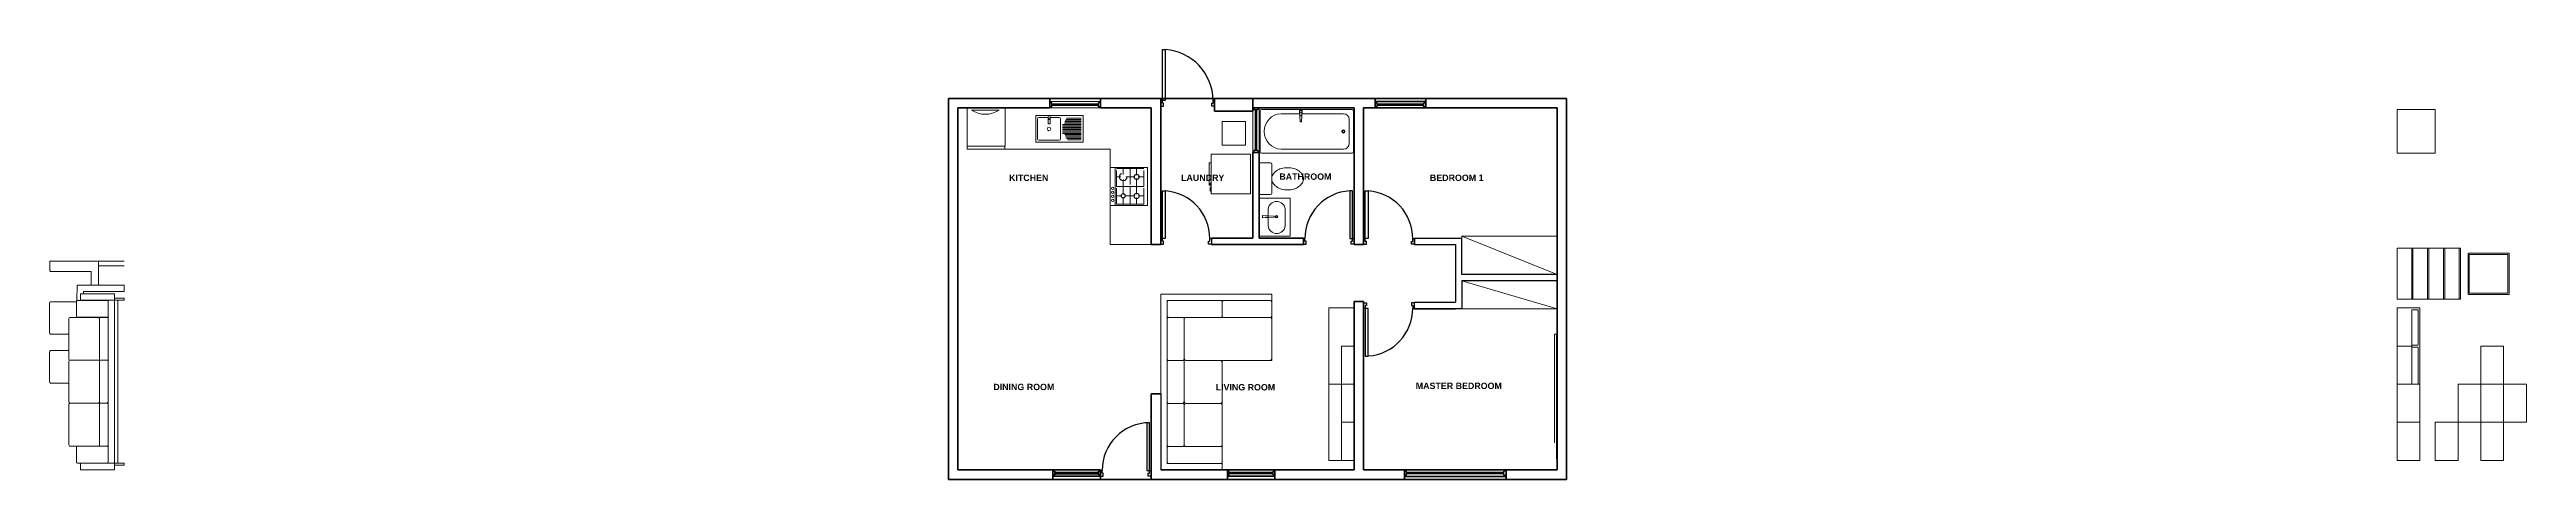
# Model space of a CAD drawing. Header units: millimetres. Extents: x -13.6 to 25.5, y 9.3 to 16.
import ezdxf

# ---------------------------------------------------------------- set-up
doc = ezdxf.new("R2010")
doc.units = ezdxf.units.MM
doc.linetypes.add('HIDDEN', pattern=[0.375, 0.25, -0.125])
for name, color, linetype, lineweight in [('A-DOOR-FULL', 4, 'Continuous', 25), ('A-FLOR-LEVL', 7, 'Continuous', 35), ('A-FURN', 8, 'Continuous', 18), ('A-GLAZ-FULL', 4, 'Continuous', 25), ('A-SECT-MCUT', 7, 'Continuous', 35), ('A-WALL-FULL', 7, 'Continuous', 35), ('A-WALL-FULL-EXTR', 7, 'Continuous', 35), ('A-WALL-FULL-INTR', 7, 'Continuous', 35)]:
    doc.layers.add(name, color=color, linetype=linetype, lineweight=lineweight)
doc.layers.add("costruzione sez cc'", color=161, linetype='Continuous')
doc.layers.add('TEXT', color=3, linetype='Continuous')
doc.styles.add('ARIAL-BOLD', font='')
doc.styles.get('ARIAL-BOLD').set_extended_font_data('Arial', bold=True)

# ---------------------------------------------------------------- blocks, each defined once
blk = doc.blocks.new('Lavabo')
at = {"layer": 'A-FURN'}
for p, q in [((1.964, 15.012), (1.964, 14.592)), ((1.964, 15.012), (2.714, 15.012)), ((1.993, 14.96), (1.993, 14.64)), ((2.159, 14.98), (2.013, 14.98)), ((2.159, 14.995), (2.167, 14.947)), ((2.167, 14.947), (2.182, 14.947)), ((2.182, 14.947), (2.19, 14.995)), ((2.333, 14.98), (2.19, 14.98)), ((2.353, 14.96), (2.353, 14.64)), ((2.68, 14.869), (2.384, 14.869)), ((2.68, 14.849), (2.384, 14.849)), ((2.68, 14.889), (2.417, 14.889)), ((2.68, 14.909), (2.423, 14.909)), ((2.68, 14.929), (2.43, 14.929)), ((2.68, 14.949), (2.44, 14.949)), ((2.68, 14.969), (2.451, 14.969)), ((2.714, 15.012), (2.714, 14.592)), ((1.964, 14.592), (2.714, 14.592)), ((2.333, 14.62), (2.013, 14.62)), ((2.68, 14.829), (2.384, 14.829)), ((2.68, 14.809), (2.384, 14.809)), ((2.68, 14.789), (2.384, 14.789)), ((2.68, 14.769), (2.384, 14.769)), ((2.68, 14.749), (2.384, 14.749)), ((2.68, 14.729), (2.384, 14.729)), ((2.68, 14.709), (2.423, 14.709)), ((2.68, 14.689), (2.431, 14.689)), ((2.68, 14.669), (2.441, 14.669)), ((2.68, 14.649), (2.452, 14.649)), ((2.68, 14.629), (2.466, 14.629))]:
    blk.add_line(p, q, dxfattribs=at)
blk.add_lwpolyline([(2.19, 14.882), (2.19, 14.995, 1), (2.159, 14.995), (2.159, 14.882)], format="xyb", close=True, dxfattribs=at)
blk.add_circle((2.173, 14.8), 0.0284, dxfattribs=at)
for centre, start, end in [((2.013, 14.96), 90, 180), ((2.333, 14.96), 0, 90), ((2.013, 14.64), 180, 270), ((2.333, 14.64), 270, 0)]:
    blk.add_arc(centre, 0.02, start, end, dxfattribs=at)
blk = doc.blocks.new('Fornello')
at = {"layer": 'A-FURN', "linetype": 'HIDDEN'}
for p, q in [((3.344, 14.083), (3.344, 14.174)), ((3.556, 14.07), (3.556, 14.174)), ((3.237, 14.044), (3.305, 14.044)), ((3.452, 13.894), (3.237, 13.894)), ((3.237, 13.744), (3.32, 13.744)), ((3.344, 13.614), (3.344, 13.722)), ((3.366, 13.744), (3.452, 13.744)), ((3.384, 14.044), (3.452, 14.044)), ((3.555, 13.614), (3.555, 13.714))]:
    blk.add_line(p, q, dxfattribs=at)
at = {"layer": 'A-FURN'}
for p, q in [((3.452, 14.044), (3.529, 14.044)), ((3.452, 14.044), (3.452, 14.044)), ((3.452, 13.894), (3.667, 13.894)), ((3.452, 13.744), (3.525, 13.744)), ((3.556, 13.772), (3.556, 14.019)), ((3.582, 14.044), (3.667, 14.044)), ((3.584, 13.744), (3.667, 13.744))]:
    blk.add_line(p, q, dxfattribs=at)
blk.add_lwpolyline([(3.217, 14.194), (3.217, 13.594), (3.136, 13.594), (3.136, 14.194)], close=True, dxfattribs=at)
blk.add_lwpolyline([(3.217, 13.594), (3.217, 14.194), (3.727, 14.194), (3.727, 13.594), (3.217, 13.594)], dxfattribs=at)
at = {"layer": 'A-FURN', "linetype": 'HIDDEN'}
blk.add_lwpolyline([(3.452, 13.894), (3.452, 13.614), (3.237, 13.614), (3.237, 13.894), (3.237, 14.174), (3.452, 14.174)], close=True, dxfattribs=at)
for points in [[(3.452, 13.874), (3.452, 13.614), (3.667, 13.614), (3.667, 13.894), (3.667, 14.174), (3.452, 14.174), (3.452, 13.871)], [(3.344, 13.768), (3.344, 13.894), (3.344, 14.005)]]:
    blk.add_lwpolyline(points, dxfattribs=at)
for centre, radius in [((3.344, 14.044), 0.0594), ((3.556, 14.044), 0.0394), ((3.344, 13.746), 0.0325), ((3.555, 13.743), 0.041)]:
    blk.add_circle(centre, radius, dxfattribs=at)
at = {"layer": 'A-FURN'}
for centre in [(3.178, 13.863), (3.178, 13.801), (3.178, 13.737), (3.178, 13.674)]:
    blk.add_circle(centre, 0.0194, dxfattribs=at)
blk = doc.blocks.new('Frigorifero')
at = {"layer": 'A-FURN', "linetype": 'HIDDEN'}
blk.add_line((1.443, 15.129), (0.933, 15.129), dxfattribs=at)
at = {"layer": 'A-FURN'}
for points in [[(0.88, 15.129), (1.48, 15.129), (1.48, 14.53), (0.881, 14.53), (0.881, 15.129)], [(0.881, 14.48), (0.881, 14.53), (1.479, 14.53), (1.479, 14.48), (0.882, 14.48)]]:
    blk.add_lwpolyline(points, dxfattribs=at)
blk.add_lwpolyline([(0.953, 15.095, 0.298508), (1.388, 15.095)], format="xyb", close=True, dxfattribs=at)
blk = doc.blocks.new('Lavatrice')
at = {"layer": 'A-FURN'}
for p, q in [((4.698, 13.914), (4.698, 14.264)), ((4.698, 14.264), (4.729, 14.264)), ((4.729, 14.264), (4.729, 14.4)), ((4.729, 14.4), (5.354, 14.4)), ((4.729, 14.264), (4.729, 13.91)), ((5.354, 14.4), (5.354, 13.775)), ((4.729, 13.914), (4.698, 13.914)), ((4.713, 13.945), (4.713, 13.914)), ((4.729, 13.945), (4.713, 13.945)), ((4.713, 13.818), (4.713, 13.883)), ((4.729, 13.883), (4.713, 13.883)), ((4.729, 13.818), (4.713, 13.818)), ((4.729, 13.775), (4.729, 13.91)), ((5.354, 13.775), (4.729, 13.775))]:
    blk.add_line(p, q, dxfattribs=at)
blk = doc.blocks.new('Mobile lavanderia')
at = {"layer": 'A-FURN'}
blk.add_lwpolyline([(4.946, 13.579), (5.316, 13.579), (5.316, 13.209), (4.946, 13.209), (4.946, 13.579)], dxfattribs=at)
blk = doc.blocks.new('Lavandino')
at = {"layer": 'A-FURN'}
for points in [[(5.486, 13.109), (5.486, 13.709), (5.976, 13.709), (5.976, 13.109), (5.486, 13.109)], [(5.542, 13.437), (5.63, 13.427), (5.63, 13.407), (5.542, 13.397), (5.542, 13.437)]]:
    blk.add_lwpolyline(points, dxfattribs=at)
blk.add_lwpolyline([(5.724, 13.427), (5.724, 13.407), (5.542, 13.397), (5.542, 13.437)], close=True, dxfattribs=at)
blk.add_lwpolyline([(5.629, 13.402), (5.629, 13.276, 0.916705), (5.899, 13.276), (5.9, 13.534, 0.911638), (5.629, 13.534), (5.629, 13.432)], format="xyb", dxfattribs=at)
for radius in [0.0203, 0.0133]:
    blk.add_circle((5.762, 13.418), radius, dxfattribs=at)
blk = doc.blocks.new('INOD')
for p, q in [((0.23, 0), (-0.23, 0)), ((-0.25, -0.02), (-0.25, -0.18)), ((-0.23, -0.2), (0.23, -0.2)), ((0.25, -0.18), (0.25, -0.02))]:
    blk.add_line(p, q)
blk.add_lwpolyline([(-0.175, -0.45, 0.07067), (-0.161, -0.549, 0.082314), (-0.124, -0.627, 0.106842), (-0.063, -0.683, 0.13438), (0, -0.7, 0.13438), (0.063, -0.683, 0.106842), (0.124, -0.627, 0.082314), (0.161, -0.549, 0.07067), (0.175, -0.45, 0.07067), (0.161, -0.351, 0.082314), (0.124, -0.273, 0.106842), (0.063, -0.217, 0.13438), (0, -0.2, 0.13438), (-0.063, -0.217, 0.106842), (-0.124, -0.273, 0.082314), (-0.161, -0.351, 0.07067)], format="xyb", close=True)
for centre, start, end in [((-0.23, -0.02), 90, 180), ((-0.23, -0.18), 180, 270), ((0.23, -0.02), 0, 90), ((0.23, -0.18), 270, 0)]:
    blk.add_arc(centre, 0.02, start, end)
blk = doc.blocks.new('WC')
at = {"layer": 'A-FURN', "rotation": 90}
blk.add_blockref('INOD', (5.486, 14.014), dxfattribs=at)
blk = doc.blocks.new('Vasca da bagno')
at = {"layer": 'A-FURN'}
for p, q in [((5.506, 14.434), (5.506, 15.085)), ((5.506, 14.434), (5.506, 15.085)), ((5.524, 15.104), (5.598, 15.104)), ((5.524, 15.104), (5.598, 15.104)), ((5.598, 15.104), (6.955, 15.104)), ((5.598, 15.104), (6.955, 15.104)), ((5.833, 15.039), (6.128, 15.039)), ((6.16, 15.039), (6.818, 15.039)), ((6.909, 14.948), (6.909, 14.572)), ((6.974, 15.085), (6.974, 14.434)), ((6.974, 15.085), (6.974, 14.434)), ((6.818, 14.48), (5.833, 14.48)), ((5.598, 14.416), (5.524, 14.416)), ((5.598, 14.416), (5.524, 14.416)), ((6.955, 14.416), (5.598, 14.416)), ((6.955, 14.416), (5.598, 14.416))]:
    blk.add_line(p, q, dxfattribs=at)
blk.add_lwpolyline([(6.155, 14.91), (6.135, 14.91), (6.125, 15.091), (6.165, 15.091)], close=True, dxfattribs=at)
blk.add_lwpolyline([(6.165, 15.091), (6.155, 15.004), (6.135, 15.004), (6.125, 15.091), (6.165, 15.091)], dxfattribs=at)
for centre, radius in [((6.146, 15.074), 0.0146), ((6.816, 14.76), 0.0259), ((6.816, 14.76), 0.0152)]:
    blk.add_circle(centre, radius, dxfattribs=at)
for centre, radius, start, end in [((5.524, 15.085), 0.0183, 90, 180), ((5.524, 15.085), 0.0183, 90, 180), ((5.847, 14.76), 0.28, 92.8564, 267.1436), ((6.818, 14.948), 0.0917, 0, 90), ((6.955, 15.085), 0.0183, 0, 90), ((6.955, 15.085), 0.0183, 0, 90), ((6.818, 14.572), 0.0917, 270, 0), ((5.524, 14.434), 0.0183, 180, 270), ((5.524, 14.434), 0.0183, 180, 270), ((6.955, 14.434), 0.0183, 270, 0), ((6.955, 14.434), 0.0183, 270, 0)]:
    blk.add_arc(centre, radius, start, end, dxfattribs=at)
blk = doc.blocks.new('Divano')
at = {"layer": 'A-FURN'}
for p, q in [((-3.101, 12.199), (-2.564, 12.199)), ((-3.101, 12.199), (-3.101, 12.099)), ((-2.414, 12.235), (-3.054, 12.235)), ((-3.054, 12.235), (-3.054, 12.199)), ((-2.564, 9.429), (-2.564, 12.199)), ((-3.284, 11.17), (-3.284, 11.812)), ((-2.821, 11.826), (-3.272, 11.826)), ((-3.166, 11.842), (-3.166, 12.09)), ((-2.684, 12.096), (-3.147, 12.096)), ((-3.147, 12.096), (-3.147, 12.096)), ((-2.684, 11.83), (-3.147, 11.83)), ((-3.101, 12.099), (-2.564, 12.099)), ((-2.804, 11.17), (-2.804, 11.812)), ((-2.804, 11.812), (-2.804, 11.17)), ((-2.787, 11.826), (-2.678, 11.826)), ((-2.665, 11.842), (-2.665, 12.09)), ((-2.664, 11.812), (-2.664, 11.17)), ((-3.284, 10.496), (-3.284, 11.137)), ((-2.821, 11.153), (-3.272, 11.153)), ((-2.82, 11.152), (-3.272, 11.152)), ((-2.804, 10.496), (-2.804, 11.137)), ((-2.804, 11.137), (-2.804, 10.496)), ((-2.791, 11.153), (-2.681, 11.153)), ((-2.787, 11.152), (-2.678, 11.152)), ((-2.664, 11.137), (-2.664, 10.496)), ((-3.284, 9.818), (-3.284, 10.46)), ((-2.816, 10.479), (-3.265, 10.479)), ((-2.817, 10.474), (-3.265, 10.474)), ((-2.804, 9.818), (-2.804, 10.46)), ((-2.804, 10.46), (-2.804, 9.818)), ((-2.791, 10.479), (-2.681, 10.479)), ((-2.787, 10.474), (-2.678, 10.474)), ((-2.664, 10.46), (-2.664, 9.818)), ((-2.821, 9.801), (-3.275, 9.801)), ((-3.166, 9.544), (-3.166, 9.791)), ((-2.684, 9.797), (-3.147, 9.797)), ((-2.791, 9.801), (-2.681, 9.801)), ((-2.665, 9.544), (-2.665, 9.791)), ((-2.684, 9.532), (-3.147, 9.532)), ((-3.101, 9.529), (-2.564, 9.529)), ((-3.101, 9.529), (-3.101, 9.429)), ((-2.564, 9.429), (-3.101, 9.429))]:
    blk.add_line(p, q, dxfattribs=at)
for points in [[(-2.414, 12.099), (-2.564, 12.099), (-2.564, 12.129), (-2.414, 12.129), (-2.414, 12.099)], [(-2.564, 9.529), (-2.664, 9.529), (-2.664, 12.099), (-2.564, 12.099)], [(-2.564, 12.099), (-2.514, 12.099), (-2.514, 9.529), (-2.564, 9.529), (-2.564, 12.099)], [(-2.414, 9.529), (-2.564, 9.529), (-2.564, 9.499), (-2.414, 9.499), (-2.414, 9.529)]]:
    blk.add_lwpolyline(points, dxfattribs=at)
for points in [[(-3.284, 11.812), (-3.284, 11.818), (-3.278, 11.826), (-3.272, 11.826)], [(-3.147, 12.096), (-3.154, 12.096), (-3.166, 12.096), (-3.166, 12.09)], [(-3.166, 11.842), (-3.166, 11.835), (-3.154, 11.83), (-3.147, 11.83)], [(-2.821, 11.826), (-2.814, 11.826), (-2.804, 11.819), (-2.804, 11.812)], [(-2.804, 11.812), (-2.804, 11.819), (-2.795, 11.826), (-2.787, 11.826)], [(-2.684, 12.096), (-2.677, 12.096), (-2.665, 12.096), (-2.665, 12.09)], [(-2.665, 11.842), (-2.665, 11.835), (-2.676, 11.83), (-2.684, 11.83)], [(-2.678, 11.826), (-2.671, 11.826), (-2.664, 11.818), (-2.664, 11.812)], [(-3.284, 11.17), (-3.284, 11.163), (-3.279, 11.153), (-3.272, 11.153)], [(-3.284, 11.137), (-3.284, 11.144), (-3.278, 11.152), (-3.272, 11.152)], [(-2.821, 11.153), (-2.813, 11.153), (-2.804, 11.162), (-2.804, 11.17)], [(-2.82, 11.152), (-2.813, 11.152), (-2.804, 11.144), (-2.804, 11.137)], [(-2.804, 11.17), (-2.804, 11.163), (-2.798, 11.153), (-2.791, 11.153)], [(-2.804, 11.137), (-2.804, 11.145), (-2.795, 11.152), (-2.787, 11.152)], [(-2.681, 11.153), (-2.673, 11.153), (-2.664, 11.162), (-2.664, 11.17)], [(-2.678, 11.152), (-2.671, 11.152), (-2.664, 11.144), (-2.664, 11.137)], [(-3.284, 10.496), (-3.284, 10.488), (-3.274, 10.479), (-3.265, 10.479)], [(-3.284, 10.46), (-3.284, 10.468), (-3.273, 10.474), (-3.265, 10.474)], [(-2.817, 10.474), (-2.811, 10.474), (-2.804, 10.466), (-2.804, 10.46)], [(-2.816, 10.479), (-2.809, 10.479), (-2.804, 10.489), (-2.804, 10.496)], [(-2.804, 10.496), (-2.804, 10.489), (-2.798, 10.479), (-2.791, 10.479)], [(-2.804, 10.46), (-2.804, 10.467), (-2.795, 10.474), (-2.787, 10.474)], [(-2.681, 10.479), (-2.673, 10.479), (-2.664, 10.488), (-2.664, 10.496)], [(-2.678, 10.474), (-2.671, 10.474), (-2.664, 10.466), (-2.664, 10.46)], [(-3.284, 9.818), (-3.284, 9.812), (-3.282, 9.801), (-3.275, 9.801)], [(-3.147, 9.797), (-3.154, 9.797), (-3.166, 9.798), (-3.166, 9.791)], [(-2.821, 9.801), (-2.813, 9.801), (-2.804, 9.81), (-2.804, 9.818)], [(-2.804, 9.818), (-2.804, 9.811), (-2.798, 9.801), (-2.791, 9.801)], [(-2.684, 9.797), (-2.678, 9.797), (-2.665, 9.798), (-2.665, 9.791)], [(-2.681, 9.801), (-2.673, 9.801), (-2.664, 9.81), (-2.664, 9.818)], [(-3.166, 9.544), (-3.166, 9.537), (-3.155, 9.532), (-3.147, 9.532)], [(-2.665, 9.544), (-2.665, 9.537), (-2.677, 9.532), (-2.684, 9.532)]]:
    blk.add_open_spline(points, degree=3, dxfattribs=at)
blk = doc.blocks.new('Mobile soggiorno')
at = {"layer": 'A-FURN'}
for p, q in [((13.666, 11.364), (13.666, 11.949)), ((13.666, 11.949), (13.766, 11.949)), ((13.766, 11.949), (13.766, 11.394)), ((13.436, 11.379), (13.666, 11.379)), ((13.766, 11.394), (13.666, 11.394)), ((13.766, 11.364), (13.666, 11.364)), ((13.666, 11.364), (13.666, 10.779)), ((13.766, 10.779), (13.766, 11.364)), ((13.766, 10.779), (13.436, 10.779)), ((13.796, 10.779), (13.766, 10.779)), ((13.796, 10.179), (13.436, 10.179))]:
    blk.add_line(p, q, dxfattribs=at)
for points in [[(13.436, 11.979), (13.796, 11.979), (13.796, 9.579), (13.436, 9.579), (13.436, 11.979)], [(15.116, 10.779), (14.756, 10.779), (14.756, 11.379), (15.116, 11.379), (15.116, 10.779), (14.756, 10.779)], [(14.396, 10.179), (14.396, 10.779), (14.756, 10.779), (14.756, 10.179), (14.396, 10.179)], [(15.116, 10.179), (15.116, 10.779), (15.476, 10.779), (15.476, 10.179), (15.116, 10.179)], [(14.036, 10.179), (14.396, 10.179), (14.396, 9.579), (14.036, 9.579), (14.036, 10.179)], [(14.756, 10.179), (14.756, 9.579), (15.116, 9.579), (15.116, 10.179), (14.756, 10.179)]]:
    blk.add_lwpolyline(points, dxfattribs=at)
blk = doc.blocks.new('Cassettiera')
at = {"layer": 'A-FURN'}
for p, q in [((-0.83, 0.03), (-0.85, 0.03)), ((-0.85, 0.03), (-0.85, -0.77)), ((-0.83, -0.77), (-0.83, 0.03)), ((-0.58, 0.03), (-0.6, 0.03)), ((-0.6, 0.03), (-0.6, -0.695)), ((-0.58, -0.77), (-0.58, 0.03)), ((-0.33, 0.03), (-0.35, 0.03)), ((-0.35, 0.03), (-0.35, -0.77)), ((-0.33, -0.77), (-0.33, 0.03)), ((-0.08, 0.03), (-0.1, 0.03)), ((-0.1, 0.03), (-0.1, -0.77)), ((-0.6, -0.77), (-0.83, -0.77)), ((-0.6, -0.695), (-0.6, -0.77)), ((-0.35, -0.77), (-0.58, -0.77)), ((-0.1, -0.77), (-0.33, -0.77))]:
    blk.add_line(p, q, dxfattribs=at)
blk.add_lwpolyline([(-1.08, 0.03), (-0.08, 0.03), (-0.08, -0.77), (-1.08, -0.77), (-1.08, 0.03)], dxfattribs=at)
blk = doc.blocks.new('Specchio')
at = {"layer": 'A-FURN'}
blk.add_lwpolyline([(1.153, -2.938), (1.153, -2.288), (1.803, -2.288), (1.803, -2.938), (1.153, -2.938)], dxfattribs=at)
blk.add_lwpolyline([(1.173, -2.918), (1.173, -2.308), (1.783, -2.308), (1.783, -2.918)], close=True, dxfattribs=at)
blk = doc.blocks.new('Vasca-sezione')
at = {"layer": 'A-FURN'}
for points in [[(16.976, 2.348), (16.976, 1.66)], [(16.976, 2.348), (16.976, 1.66), (17.576, 1.66), (17.576, 2.348), (16.976, 2.348)]]:
    blk.add_lwpolyline(points, dxfattribs=at)

msp = doc.modelspace()

# ---------------------------------------------------------------- linework, layer by layer
for p, q in [((7.136, 12.979), (7.136, 13.079)), ((7.936, 13.079), (8.686, 13.079)), ((7.936, 12.979), (8.586, 12.979)), ((8.586, 12.979), (8.586, 12.068)), ((8.686, 12.508), (8.686, 13.079)), ((10.186, 12.508), (8.686, 12.508)), ((10.186, 12.408), (8.686, 12.408)), ((8.686, 12.408), (8.686, 11.968)), ((4.306, 11.829), (4.306, 11.829)), ((6.986, 12.079), (6.986, 9.679)), ((6.986, 11.979), (6.986, 9.579)), ((8.686, 11.968), (7.934, 11.968)), ((7.936, 12.068), (8.586, 12.068)), ((7.936, 11.972), (7.936, 11.968)), ((8.686, 11.968), (8.586, 11.968)), ((3.936, 10.629), (3.936, 9.429)), ((5.737, 9.329), (5.737, 9.329)), ((8.53, 9.327), (8.53, 9.327)), ((9.386, 9.331), (9.386, 9.327))]:
    msp.add_line(p, q)
at = {"layer": 'A-DOOR-FULL'}
msp.add_line((4.736, 13.079), (4.736, 12.979), dxfattribs=at)
for points in [[(4.006, 16.049), (4.006, 15.249), (3.961, 15.249), (3.961, 16.049), (4.006, 16.049)], [(3.961, 15.249), (3.936, 15.249), (3.936, 15.159), (3.981, 15.159), (3.981, 15.204), (3.961, 15.204), (3.961, 15.249)], [(4.761, 15.249), (4.786, 15.249), (4.786, 15.159), (4.741, 15.159), (4.741, 15.204), (4.761, 15.204), (4.761, 15.249)], [(4.006, 13.824), (4.006, 13.074), (3.961, 13.074), (3.961, 13.824), (4.006, 13.824)], [(6.916, 13.824), (6.916, 13.074), (6.961, 13.074), (6.961, 13.824), (6.916, 13.824)], [(7.206, 13.823), (7.206, 13.073), (7.161, 13.073), (7.161, 13.823), (7.206, 13.823)], [(3.961, 13.074), (3.936, 13.074), (3.936, 12.984), (3.981, 12.984), (3.981, 13.029), (3.961, 13.029), (3.961, 13.074)], [(4.711, 13.074), (4.736, 13.074), (4.736, 12.984), (4.691, 12.984), (4.691, 13.029), (4.711, 13.029), (4.711, 13.074)], [(6.211, 13.074), (6.186, 13.074), (6.186, 12.984), (6.231, 12.984), (6.231, 13.029), (6.211, 13.029), (6.211, 13.074)], [(6.961, 13.074), (6.986, 13.074), (6.986, 12.984), (6.941, 12.984), (6.941, 13.029), (6.961, 13.029), (6.961, 13.074)], [(7.161, 13.073), (7.136, 13.073), (7.136, 12.983), (7.181, 12.983), (7.181, 13.028), (7.161, 13.028), (7.161, 13.073)], [(7.911, 13.073), (7.936, 13.073), (7.936, 12.983), (7.891, 12.983), (7.891, 13.028), (7.911, 13.028), (7.911, 13.073)], [(7.161, 11.972), (7.136, 11.972), (7.136, 12.062), (7.181, 12.062), (7.181, 12.017), (7.161, 12.017), (7.161, 11.972)], [(7.206, 11.222), (7.206, 11.972), (7.161, 11.972), (7.161, 11.222), (7.206, 11.222)], [(7.911, 11.972), (7.936, 11.972), (7.936, 12.062), (7.891, 12.062), (7.891, 12.017), (7.911, 12.017), (7.911, 11.972)], [(3.715, 10.171), (3.715, 9.421), (3.76, 9.421), (3.76, 10.171), (3.715, 10.171)], [(3.01, 9.421), (2.985, 9.421), (2.985, 9.331), (3.03, 9.331), (3.03, 9.376), (3.01, 9.376), (3.01, 9.421)], [(3.76, 9.421), (3.785, 9.421), (3.785, 9.331), (3.74, 9.331), (3.74, 9.376), (3.76, 9.376), (3.76, 9.421)]]:
    msp.add_lwpolyline(points, dxfattribs=at)
for centre, radius, start, end in [((3.951, 15.241), 0.81, 0.5593, 86.1246), ((3.958, 13.073), 0.752, 0.1972, 86.3819), ((6.958, 13.078), 0.747, 93.2225, 180.2924), ((7.158, 13.072), 0.752, 359.8768, 86.3819), ((7.158, 11.973), 0.752, 274.0783, 0.0751), ((3.763, 9.42), 0.752, 90.1897, 179.9249)]:
    msp.add_arc(centre, radius, start, end, dxfattribs=at)
at = {"layer": 'A-FLOR-LEVL'}
for p, q in [((2.186, 15.279), (2.986, 15.279)), ((3.936, 15.279), (4.786, 15.279)), ((5.737, 9.429), (4.987, 9.429)), ((5.737, 9.429), (5.737, 9.329)), ((2.186, 9.279), (3.786, 9.279)), ((2.186, 9.279), (3.786, 9.279)), ((2.986, 9.279), (4.586, 9.279)), ((5.737, 9.329), (4.987, 9.329)), ((4.987, 9.279), (6.587, 9.279)), ((9.386, 9.327), (7.78, 9.327)), ((8.586, 9.279), (10.186, 9.279))]:
    msp.add_line(p, q, dxfattribs=at)
msp.add_lwpolyline([(2.985, 9.279), (2.985, 9.329), (2.985, 9.429), (2.235, 9.429), (2.235, 9.279)], dxfattribs=at)
at = {"layer": 'A-FURN'}
for p, q in [((2.986, 15.229), (2.186, 15.229)), ((2.986, 15.129), (2.186, 15.129)), ((5.386, 15.079), (5.386, 14.429)), ((5.486, 14.429), (5.486, 15.129)), ((3.136, 14.479), (0.881, 14.48)), ((3.136, 14.479), (3.136, 12.979)), ((3.136, 12.979), (3.786, 12.979)), ((8.686, 13.108), (10.186, 12.508)), ((-13.585, 12.712), (-13.585, 12.563)), ((-12.814, 12.717), (-13.573, 12.717)), ((-12.933, 12.556), (-13.573, 12.556)), ((-12.933, 12.556), (-12.933, 12.474)), ((-12.815, 12.337), (-12.815, 12.717)), ((-12.814, 12.717), (-12.414, 12.717)), ((-12.414, 12.642), (-12.814, 12.642)), ((-13.154, 12.337), (-13.158, 12.098)), ((-12.414, 12.337), (-13.154, 12.337)), ((-13.154, 12.337), (-12.414, 12.337)), ((-12.933, 12.474), (-12.933, 12.337)), ((-12.414, 12.337), (-12.414, 12.237)), ((5.686, 12.199), (5.686, 11.152)), ((8.686, 12.408), (10.186, 11.968)), ((-13.59, 12.057), (-13.59, 11.593)), ((-13.166, 12.077), (-13.575, 12.077)), ((4.036, 12.074), (4.036, 12.099)), ((4.063, 12.099), (4.036, 12.099)), ((4.306, 11.829), (4.061, 11.829)), ((4.881, 12.099), (4.93, 12.099)), ((4.881, 11.829), (4.931, 11.829)), ((4.906, 11.854), (4.906, 12.074)), ((8.686, 11.968), (10.186, 11.968)), ((-13.284, 11.567), (-13.575, 11.567)), ((10.144, 11.565), (10.144, 11.385)), ((10.176, 9.605), (10.176, 11.565)), ((-13.59, 11.289), (-13.59, 10.825)), ((-13.284, 11.307), (-13.575, 11.307)), ((4.281, 11.152), (4.06, 11.152)), ((4.329, 11.152), (5.686, 11.152)), ((4.906, 11.152), (4.906, 9.429)), ((-13.284, 10.797), (-13.575, 10.797)), ((3.936, 9.429), (3.936, 10.629)), ((4.036, 10.476), (4.036, 10.501)), ((4.281, 10.476), (4.06, 10.476)), ((4.06, 10.476), (4.061, 10.476)), ((4.331, 10.476), (4.881, 10.476)), ((4.906, 10.476), (4.906, 10.501)), ((6.786, 10.179), (6.986, 10.179)), ((4.306, 9.799), (4.061, 9.799)), ((4.906, 9.429), (3.936, 9.429))]:
    msp.add_line(p, q, dxfattribs=at)
for points in [[(8.686, 13.079), (8.686, 13.108), (10.186, 13.108)], [(4.906, 9.429), (3.936, 9.429), (3.936, 12.199), (5.686, 12.199)], [(4.906, 9.529), (4.036, 9.529), (4.036, 12.074)], [(4.063, 12.099), (4.881, 12.099)], [(4.306, 11.829), (4.881, 11.829)], [(4.306, 11.177), (4.306, 11.804)], [(4.931, 12.099), (5.686, 12.099)], [(4.931, 11.829), (5.662, 11.829)], [(6.986, 9.579), (6.586, 9.579), (6.586, 11.979), (6.986, 11.979), (6.986, 9.579), (6.786, 9.579), (6.786, 10.179), (6.786, 10.779), (6.986, 10.779)], [(6.986, 11.379), (6.786, 11.379), (6.786, 10.779), (6.586, 10.779)], [(10.144, 9.853), (10.144, 11.565), (10.176, 11.565)], [(4.306, 10.501), (4.306, 11.128)], [(4.306, 9.822), (4.306, 10.451)], [(4.884, 9.799), (4.306, 9.799)]]:
    msp.add_lwpolyline(points, dxfattribs=at)
for centre, radius, start, end in [((4.062, 12.073), 0.0263, 87.2208, 177.2208), ((4.065, 11.859), 0.0302, 189.1992, 260.8008), ((4.063, 11.802), 0.0273, 94.6897, 175.3103), ((4.063, 11.802), 0.0273, 85.3103, 85.3466), ((4.28, 11.803), 0.0258, 1.6966, 88.3034), ((4.333, 11.802), 0.0273, 94.5927, 175.4073), ((4.88, 12.074), 0.0253, 359.2452, 89.2452), ((4.879, 11.856), 0.0272, 274.4193, 355.5807), ((4.932, 12.073), 0.0261, 92.4399, 177.5601), ((4.931, 11.854), 0.0252, 180.3598, 270.3598), ((5.659, 12.072), 0.0267, 3.515, 86.485), ((5.661, 11.853), 0.0243, 268.3173, 358.3173), ((5.66, 11.804), 0.0254, 3.5994, 85.9614), ((4.06, 11.177), 0.0247, 179.3453, 269.3453), ((4.063, 11.125), 0.027, 95.2212, 176.0881), ((4.28, 11.178), 0.0257, 271.4707, 358.5293), ((4.28, 11.127), 0.0253, 3.4232, 89.4783), ((4.334, 11.18), 0.0281, 185.943, 264.057), ((4.33, 11.128), 0.0244, 88.5467, 185.632), ((4.874, 11.121), 0.0321, 11.5402, 78.4598), ((5.66, 11.178), 0.0258, 271.7825, 358.2175), ((4.064, 10.504), 0.0281, 186.0425, 263.9575), ((4.061, 10.451), 0.0248, 89.6436, 180.3564), ((4.276, 10.505), 0.0297, 278.4484, 351.5516), ((4.278, 10.448), 0.0273, 4.6925, 85.3075), ((4.337, 10.507), 0.0323, 191.8397, 258.1603), ((4.334, 10.448), 0.0283, 96.3492, 173.6508), ((4.874, 10.507), 0.0318, 281.2525, 348.7475), ((4.878, 10.448), 0.0274, 355.1836, 85.1836), ((4.061, 9.824), 0.025, 180.0766, 269.9234), ((4.062, 9.772), 0.0265, 93.0856, 176.9144), ((4.281, 9.824), 0.0251, 270.2568, 356.3631), ((4.33, 9.823), 0.0243, 178.2484, 268.2484), ((4.88, 9.825), 0.026, 272.1864, 357.8136), ((4.882, 9.775), 0.0236, 3.5523, 93.5523), ((4.066, 9.559), 0.0308, 189.9884, 260.0116), ((4.876, 9.558), 0.0295, 278.1405, 8.1405)]:
    msp.add_arc(centre, radius, start, end, dxfattribs=at)
for points in [[(-13.585, 12.712), (-13.585, 12.717), (-13.577, 12.717), (-13.573, 12.717)], [(-13.585, 12.563), (-13.585, 12.559), (-13.578, 12.556), (-13.573, 12.556)], [(-13.59, 12.057), (-13.59, 12.065), (-13.584, 12.077), (-13.575, 12.077)], [(-13.575, 11.567), (-13.585, 11.567), (-13.59, 11.583), (-13.59, 11.593)], [(-13.59, 11.289), (-13.59, 11.297), (-13.583, 11.307), (-13.575, 11.307)], [(-13.59, 10.825), (-13.59, 10.815), (-13.586, 10.797), (-13.575, 10.797)]]:
    msp.add_open_spline(points, degree=3, dxfattribs=at)
at = {"layer": 'A-GLAZ-FULL'}
for p, q in [((2.216, 15.209), (2.186, 15.209)), ((2.216, 15.149), (2.186, 15.149)), ((2.216, 15.149), (2.216, 15.209)), ((2.956, 15.189), (2.216, 15.189)), ((2.956, 15.179), (2.216, 15.179)), ((2.956, 15.169), (2.216, 15.169)), ((2.986, 15.209), (2.956, 15.209)), ((2.956, 15.149), (2.956, 15.209)), ((2.986, 15.149), (2.956, 15.149)), ((5.406, 15.129), (5.406, 15.099)), ((5.466, 15.099), (5.406, 15.099)), ((5.426, 15.099), (5.426, 14.459)), ((5.436, 15.099), (5.436, 14.459)), ((5.446, 15.099), (5.446, 14.459)), ((5.466, 15.129), (5.466, 15.099)), ((8.086, 15.189), (7.346, 15.189)), ((8.086, 15.179), (7.346, 15.179)), ((8.086, 15.169), (7.346, 15.169)), ((5.466, 14.459), (5.406, 14.459)), ((5.406, 14.459), (5.406, 14.429)), ((5.466, 14.459), (5.466, 14.429)), ((5.017, 9.409), (4.987, 9.409)), ((5.017, 9.349), (5.017, 9.409)), ((5.707, 9.389), (5.017, 9.389)), ((5.707, 9.379), (5.017, 9.379)), ((5.737, 9.409), (5.707, 9.409)), ((5.707, 9.349), (5.707, 9.409)), ((7.81, 9.407), (7.78, 9.407)), ((7.81, 9.347), (7.81, 9.407)), ((9.346, 9.387), (7.81, 9.387)), ((9.346, 9.377), (7.81, 9.377)), ((9.386, 9.407), (9.346, 9.407)), ((9.346, 9.347), (9.346, 9.407)), ((5.017, 9.349), (4.987, 9.349)), ((5.707, 9.369), (5.017, 9.369)), ((5.737, 9.349), (5.707, 9.349)), ((7.81, 9.347), (7.78, 9.347)), ((9.346, 9.367), (7.81, 9.367)), ((9.386, 9.347), (9.346, 9.347))]:
    msp.add_line(p, q, dxfattribs=at)
for points in [[(7.316, 15.209), (7.346, 15.209), (7.346, 15.149), (7.316, 15.149)], [(8.116, 15.149), (8.086, 15.149), (8.086, 15.209), (8.116, 15.209)], [(2.265, 9.409), (2.265, 9.349), (2.235, 9.349), (2.265, 9.349), (2.265, 9.409), (2.235, 9.409)]]:
    msp.add_lwpolyline(points, dxfattribs=at)
for points in [[(2.955, 9.389), (2.265, 9.389)], [(2.955, 9.379), (2.265, 9.379)], [(2.985, 9.349), (2.955, 9.349), (2.955, 9.409), (2.985, 9.409), (2.955, 9.409), (2.955, 9.349)], [(2.955, 9.369), (2.265, 9.369)]]:
    msp.add_lwpolyline(points, close=True, dxfattribs=at)
at = {"layer": 'A-SECT-MCUT', "color": 7, "true_color": 0xffffff}
msp.add_line((8.116, 15.229), (7.316, 15.229), dxfattribs=at)
at = {"layer": 'A-SECT-MCUT'}
for p, q in [((7.78, 9.429), (7.78, 9.279)), ((9.386, 9.279), (9.386, 9.429)), ((2.985, 9.329), (2.235, 9.329))]:
    msp.add_line(p, q, dxfattribs=at)
at = {"layer": 'A-WALL-FULL'}
for p, q in [((2.986, 15.129), (3.786, 15.129)), ((3.786, 12.979), (3.786, 15.129)), ((6.986, 12.979), (7.136, 12.979)), ((6.986, 12.079), (7.136, 12.079))]:
    msp.add_line(p, q, dxfattribs=at)
msp.add_lwpolyline([(2.186, 15.129), (0.736, 15.129)], dxfattribs=at)
at = {"layer": 'A-WALL-FULL-EXTR'}
for p, q in [((0.586, 9.279), (0.586, 15.279)), ((2.186, 15.279), (2.186, 15.129)), ((2.986, 15.279), (2.986, 15.129)), ((2.986, 15.279), (3.786, 15.279)), ((3.786, 15.279), (3.936, 15.279)), ((3.936, 12.979), (3.936, 15.279)), ((10.336, 15.279), (5.386, 15.279)), ((5.386, 15.279), (5.386, 15.129)), ((7.316, 15.279), (7.316, 15.129)), ((8.116, 15.279), (8.116, 15.129)), ((10.336, 9.279), (10.336, 15.279)), ((0.736, 9.429), (0.736, 15.129)), ((6.986, 15.129), (5.386, 15.129)), ((6.986, 15.129), (5.386, 15.129)), ((6.986, 12.979), (6.986, 15.129)), ((7.136, 12.979), (7.136, 15.129)), ((7.136, 15.129), (10.186, 15.129)), ((10.186, 9.429), (10.186, 15.129)), ((3.786, 12.979), (3.936, 12.979)), ((6.986, 12.979), (6.986, 12.979)), ((6.986, 9.429), (6.986, 12.079)), ((7.136, 9.429), (7.136, 12.079)), ((3.786, 9.279), (3.786, 10.629)), ((3.786, 10.629), (3.936, 10.629)), ((2.235, 9.429), (0.736, 9.429)), ((4.986, 9.429), (3.936, 9.429)), ((4.987, 9.279), (4.987, 9.429)), ((5.786, 9.429), (5.737, 9.429)), ((6.986, 9.429), (5.786, 9.429)), ((7.136, 9.429), (10.186, 9.429)), ((0.586, 9.279), (2.186, 9.279)), ((4.987, 9.279), (3.786, 9.279)), ((5.737, 9.329), (5.737, 9.279)), ((8.586, 9.279), (5.786, 9.279)), ((10.186, 9.279), (10.336, 9.279))]:
    msp.add_line(p, q, dxfattribs=at)
msp.add_lwpolyline([(2.186, 15.279), (0.586, 15.279)], dxfattribs=at)
at = {"layer": 'A-WALL-FULL-INTR'}
for p, q in [((4.786, 15.079), (4.786, 15.279)), ((4.786, 15.279), (5.386, 15.279)), ((4.786, 15.079), (5.386, 15.079)), ((5.386, 15.079), (5.386, 15.129)), ((5.386, 14.429), (5.386, 13.079)), ((5.486, 14.429), (5.386, 14.429)), ((5.486, 14.429), (5.486, 13.079)), ((4.736, 13.079), (5.386, 13.079)), ((4.736, 12.979), (6.186, 12.979)), ((6.186, 13.079), (5.486, 13.079)), ((6.186, 12.979), (6.186, 13.079)), ((7.936, 13.079), (7.936, 12.979)), ((7.934, 11.968), (7.934, 11.968)), ((7.936, 12.062), (7.936, 12.068)), ((7.936, 11.968), (8.584, 11.968)), ((8.584, 12.068), (8.584, 12.068))]:
    msp.add_line(p, q, dxfattribs=at)

# ---------------------------------------------------------------- block references
at = {"layer": "costruzione sez cc'"}
for name, p in [('Frigorifero', (0, 0)), ('Lavabo', (0, 0)), ('Mobile lavanderia', (-0.041, 1.335)), ('Vasca da bagno', (0, 0)), ('Vasca-sezione', (6.46, 12.755)), ('Fornello', (0, 0)), ('Lavatrice', (0, 0)), ('WC', (0, 0)), ('Lavandino', (0, 0)), ('Cassettiera', (24.516, 12.89)), ('Specchio', (23.401, 15.129)), ('Divano', (-10, 0.003)), ('Mobile soggiorno', (10, 0))]:
    msp.add_blockref(name, p, dxfattribs=at)

# ---------------------------------------------------------------- texts
at = {"layer": 'TEXT', "char_height": 0.1, "attachment_point": 1, "style": 'ARIAL-BOLD'}
for s, width, insert in [('KITCHEN', 6.5809, (1.543, 14.079)), ('LAUNDRY', 10.22492, (4.256, 14.081)), ('BATHROOM', 10.76394, (5.806, 14.098)), ('BEDROOM 1', 23.29138, (8.181, 14.08)), ('DINING ROOM', 28.08372, (1.295, 10.785)), ('LIVING ROOM', 23.48381, (4.802, 10.78)), ('MASTER BEDROOM', 39.17319, (7.958, 10.802))]:
    msp.add_mtext_dynamic_manual_height_columns(s, width=width, gutter_width=12.216, heights=[0], dxfattribs=dict(at, insert=insert))

doc.saveas('drawing.dxf')
